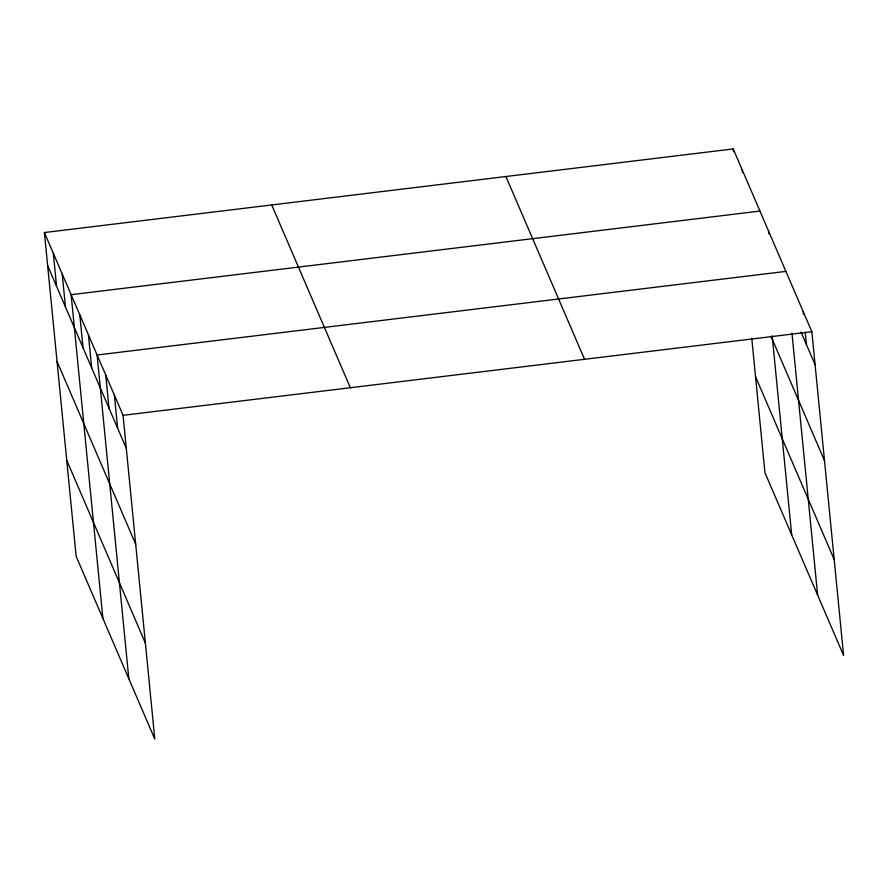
<?xml version="1.0" encoding="UTF-8"?>
<svg xmlns="http://www.w3.org/2000/svg" width="888" height="888" viewBox="0 0 888 888"><rect width="100%" height="100%" fill="white"/><g stroke="black" fill="none" stroke-linecap="round" stroke-linejoin="round"><path stroke-width="1.33" d="M44.4 232.545L123.055 415.318L154.79 739.071L76.146 556.288L44.4 232.545L733.211 148.929L811.854 331.712L843.6 655.455L764.945 472.682L751.77 338.284M759.95 211.078L71.14 294.683L102.886 618.425M785.902 271.395L97.092 355L128.838 678.754M123.055 415.318L811.854 331.712M801.032 332.023L815.095 364.702M771.017 336.352L824.497 460.65M755.544 376.723L834.187 559.507M505.905 176.523L584.548 359.307M271.706 204.95L350.36 387.734M47.63 265.523L126.285 448.307M57.043 361.471L135.698 544.255M66.733 460.328L145.388 643.112M803.207 311.61L803.474 314.363M805.227 332.223L806.437 344.588M791.963 333.166L817.648 595.138M768.597 231.18L768.864 233.933M772.183 335.897L791.685 534.82M742.124 169.652L742.39 172.394M733.211 148.929L733.477 151.682M114.397 395.216L117.638 428.194M105.75 375.113L108.98 408.091M88.445 334.898L91.675 367.876M79.798 314.796L83.028 347.774M62.227 273.97L65.457 306.948M53.313 253.258L56.543 286.236"/></g></svg>
